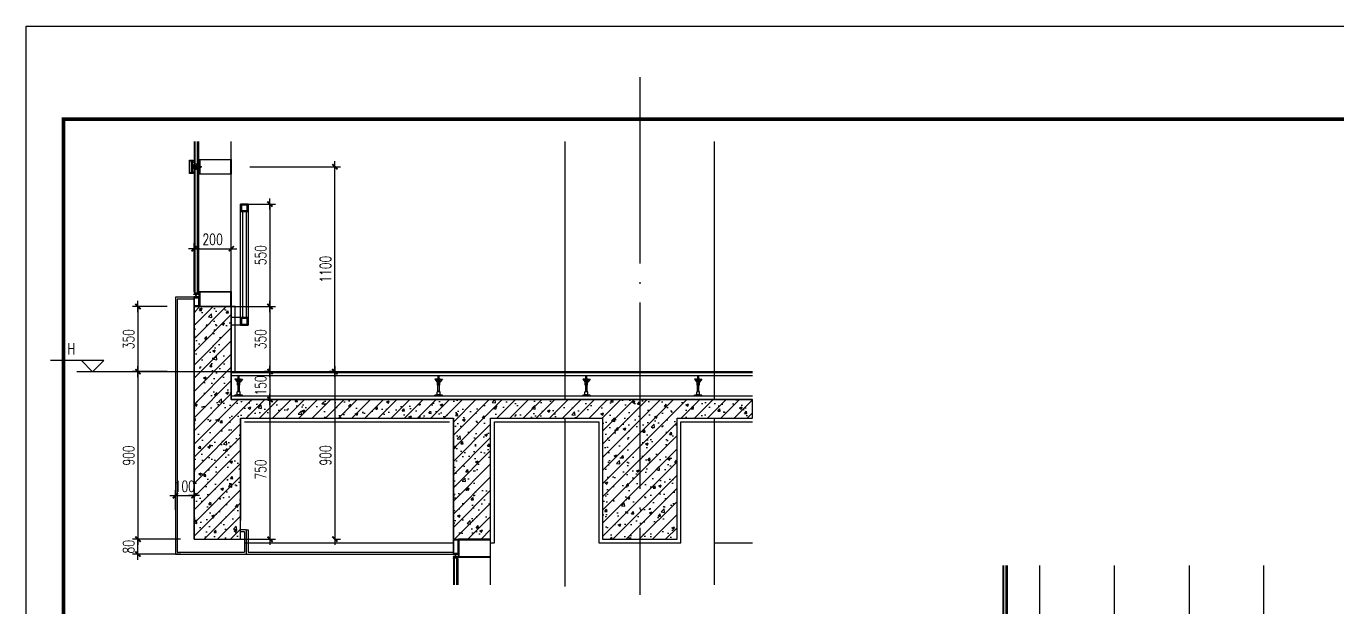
# Model space of a CAD drawing. Extents: x 1980812 to 2578970, y -669191 to 284498.
# Drawn here: x 2387331 to 2394361, y -394620 to -391502 of the extents above; entities that cross this region are included whole.
import ezdxf
from ezdxf.enums import TextEntityAlignment as Align

# ---------------------------------------------------------------- set-up
doc = ezdxf.new("R2010")
doc.units = 0
doc.header["$LTSCALE"] = 1000
doc.header["$MEASUREMENT"] = 0
for name, pattern in [('CENTER', [2, 1.25, -0.25, 0.25, -0.25]), ('DOTE', [2.42, 2, -0.2, 0.02, -0.2]), ('HIDDEN', [0.375, 0.25, -0.125]), ('HIDDEN2', [0.1875, 0.125, -0.0625])]:
    doc.linetypes.add(name, pattern=pattern)
for name, color, linetype in [('A-SECT-MBND-FINE', 252, 'Continuous'), ('A-SECT-MCUT', 1, 'Continuous'), ('A-SECT-MCUT-FINE', 137, 'Continuous'), ('DIM_ELEV', 3, 'Continuous'), ('dote', 1, 'DOTE'), ('SF', 1, 'Continuous'), ('TEXT', 7, 'Continuous'), ('TK', 1, 'Continuous'), ('WALL', 4, 'Continuous'), ('WINDOW', 2, 'Continuous'), ('可见看线', 63, 'Continuous'), ('建筑辅助线', 231, 'Continuous'), ('柱墙填充', 181, 'Continuous'), ('栏杆', 143, 'Continuous'), ('详细标注', 231, 'Continuous'), ('铝板', 31, 'Continuous'), ('面层', 31, 'Continuous')]:
    doc.layers.add(name, color=color, linetype=linetype)
doc.styles.add('DIM_FONT', font='SIMPLEX', dxfattribs={"width": 0.7, "bigfont": 'GBCBIG'})
doc.styles.add('FSJ-SHX', font='txtw.shx', dxfattribs={"width": 0.75, "bigfont": 'hztxtw.shx'})
doc.styles.add('ROMANS', font='simplex_.ttf', dxfattribs={"width": 0.8, "height": 500})
doc.dimstyles.new('DIMN20', dxfattribs={"dimscale": 0.2, "dimtxt": 300, "dimasz": 1, "dimexe": 150, "dimexo": 0, "dimgap": 100, "dimtad": 1, "dimdec": 0, "dimzin": 0, "dimdsep": 46, "dimtxsty": 'DIM_FONT', "dimblk1": '_DIMX', "dimblk2": '_DIMX', "dimsah": 1, "dimcen": 0.09, "dimclrd": 256, "dimclre": 256, "dimclrt": 7, "dimadec": 0, "dimazin": 0, "dimtfac": 1, "dimtdec": 0, "dimtix": 1, "dimtmove": 2, "dimatfit": 3, "dimldrblk": '_DIMX', "dimfxl": 150, "dimtolj": 1, "dimtzin": 0, "dimarcsym": 0})

# ---------------------------------------------------------------- blocks, each defined once
blk = doc.blocks.new('M5x45_Pan')
at = {"color": 8, "linetype": 'HIDDEN'}
for p, q in [((0, 1.9), (45, 1.9)), ((44.4, -2.5), (44.4, 2.5)), ((0, -1.9), (45, -1.9))]:
    blk.add_line(p, q, dxfattribs=at)
at = {"color": 0, "linetype": 'ByBlock'}
blk.add_lwpolyline([(-1.4, -4.8), (0, -4.8), (0, 4.7), (-1.4, 4.7, 0.228537), (-2.2, 4.4, 0.349288), (-2.2, -4.4, 0.228537)], format="xyb", close=True, dxfattribs=at)
at = {"color": 8, "linetype": 'HIDDEN2'}
blk.add_lwpolyline([(-3.7, 0.7), (-1.8, 0.7), (-1.8, -0.8), (-3.7, -0.8)], dxfattribs=at)
at = {"color": 8, "linetype": 'ByBlock'}
blk.add_lwpolyline([(0, 2.5), (44.4, 2.5), (45, 1.9), (45, -1.9), (44.4, -2.5), (0, -2.5)], dxfattribs=at)
at = {"layer": 'TEXT', "color": 8, "linetype": 'CENTER'}
blk.add_line((48, 0), (-6.7, 0), dxfattribs=at)
at = {"layer": 'Defpoints', "color": 8, "style": 'ROMANS', "width": 0.8}
blk.add_text('M5x45', height=1, rotation=90, dxfattribs=at).set_placement((-1, 0), align=Align.MIDDLE)
blk = doc.blocks.new('_DIMX')
blk.add_line((-150, 0), (150, 0))
at = {"const_width": 50}
blk.add_lwpolyline([(-70, -70), (70, 70)], dxfattribs=at)
blk = doc.blocks.new('*D2296')
at = {"layer": 'Defpoints', "color": 0, "transparency": 16777216}
for p in [(2388430.9, -393507.4), (2388315.9, -394257.4, 0), (2388638.5, -394257.4)]:
    blk.add_point(p, dxfattribs=at)
at = {"layer": '详细标注', "lineweight": -2, "transparency": 16777216}
for p, q in [((2388430.9, -393507.4), (2388668.5, -393507.4)), ((2388638.5, -393507.6), (2388638.5, -394257.2)), ((2388315.9, -394257.4), (2388668.5, -394257.4))]:
    blk.add_line(p, q, dxfattribs=at)
at = {"layer": '详细标注', "lineweight": -2, "transparency": 16777216, "xscale": 0.2, "yscale": 0.2, "zscale": 0.2}
for p, rotation in [((2388638.5, -393507.4), 90), ((2388638.5, -394257.4), 270)]:
    blk.add_blockref('_DIMX', p, dxfattribs=dict(at, rotation=rotation))
at = {"layer": '详细标注', "color": 7, "transparency": 16777216, "insert": (2388588.5, -393882.4), "char_height": 60, "attachment_point": 5, "rotation": 90, "style": 'DIM_FONT'}
blk.add_mtext('\\A1;750', dxfattribs=at)
blk = doc.blocks.new('A$C573D0ACE')
at = {"layer": '建筑辅助线'}
for p, q in [((-40, 89), (-40, 90)), ((-29, 89), (-40, 89)), ((-40, 89), (-29, 75.7)), ((-11, 89), (-29, 89)), ((-29, 88), (-29, 89)), ((-11, 88), (-29, 88)), ((-29, 75.7), (-26.4, 72.5)), ((-25.8, 65), (-27.8, 88)), ((-22.5, 90), (-22.5, 105)), ((-17.5, 105), (-22.5, 105)), ((-20.5, 72.5), (-20.5, 88)), ((-19.5, 72.5), (-20.5, 72.5)), ((-20, 105), (-20, 110)), ((-19.5, 72.5), (-19.5, 88)), ((-17.5, 90), (-17.5, 105)), ((-14.2, 65), (-12.2, 88)), ((-11, 75.7), (-13.6, 72.5)), ((-11, 88), (-11, 89)), ((-11, 89), (0, 89)), ((0, 89), (-11, 75.7)), ((0, 89), (0, 90)), ((-27.5, 6), (-40, 3)), ((-40, 0), (-40, 3)), ((0, 3), (-40, 3)), ((-27.5, 6), (-27.5, 21)), ((-12.5, 21), (-27.5, 21)), ((-12.5, 6), (-27.5, 6)), ((-14.2, 65), (-25.8, 65)), ((-25.8, 57.5), (-25.8, 65)), ((-14.2, 57.5), (-25.8, 57.5)), ((-23.8, 21), (-23.8, 57.5)), ((-16.2, 25), (-23.8, 26)), ((-16.2, 24), (-23.8, 25)), ((-16.2, 23), (-23.8, 24)), ((-16.2, 22), (-23.8, 23)), ((-16.2, 21), (-23.8, 22)), ((-22.4, 57.5), (-22.4, 65)), ((-17.6, 57.5), (-17.6, 65)), ((-16.2, 21), (-16.2, 57.5)), ((-14.2, 57.5), (-14.2, 65)), ((-12.5, 6), (-12.5, 21)), ((0, 3), (-12.5, 6)), ((0, 0), (0, 3))]:
    blk.add_line(p, q, dxfattribs=at)
blk = doc.blocks.new('*D2297')
at = {"layer": 'Defpoints', "color": 0, "transparency": 16777216}
for p in [(2388530.8, -392257.4), (2388986.7, -392257.4), (2388530.8, -393357.4)]:
    blk.add_point(p, dxfattribs=at)
at = {"layer": '详细标注', "lineweight": -2, "transparency": 16777216}
for p, q in [((2388530.8, -392257.4), (2389016.7, -392257.4)), ((2388986.7, -393357.2), (2388986.7, -392257.6)), ((2388530.8, -393357.4), (2389016.7, -393357.4))]:
    blk.add_line(p, q, dxfattribs=at)
at = {"layer": '详细标注', "lineweight": -2, "transparency": 16777216, "xscale": 0.2, "yscale": 0.2, "zscale": 0.2}
for p, rotation in [((2388986.7, -392257.4), 90), ((2388986.7, -393357.4), 270)]:
    blk.add_blockref('_DIMX', p, dxfattribs=dict(at, rotation=rotation))
at = {"layer": '详细标注', "color": 7, "transparency": 16777216, "insert": (2388936.7, -392807.4), "char_height": 60, "attachment_point": 5, "rotation": 90, "style": 'DIM_FONT'}
blk.add_mtext('\\A1;1100', dxfattribs=at)
blk = doc.blocks.new('*D2298')
at = {"layer": 'Defpoints', "color": 0, "transparency": 16777216}
for p in [(2388430.9, -392697.1), (2388230.9, -392927.4), (2388430.9, -392927.4, 0)]:
    blk.add_point(p, dxfattribs=at)
at = {"layer": '详细标注', "lineweight": -2, "transparency": 16777216}
for p, q in [((2388230.9, -392927.4), (2388230.9, -392667.1)), ((2388430.9, -392927.4), (2388430.9, -392667.1)), ((2388231.1, -392697.1), (2388430.7, -392697.1))]:
    blk.add_line(p, q, dxfattribs=at)
at = {"layer": '详细标注', "lineweight": -2, "transparency": 16777216, "xscale": 0.2, "yscale": 0.2, "zscale": 0.2, "rotation": 180}
blk.add_blockref('_DIMX', (2388230.9, -392697.1), dxfattribs=at)
at = {"layer": '详细标注', "lineweight": -2, "transparency": 16777216, "xscale": 0.2, "yscale": 0.2, "zscale": 0.2}
blk.add_blockref('_DIMX', (2388430.9, -392697.1), dxfattribs=at)
at = {"layer": '详细标注', "color": 7, "transparency": 16777216, "insert": (2388330.9, -392647.1), "char_height": 60, "attachment_point": 5, "style": 'DIM_FONT'}
blk.add_mtext('\\A1;200', dxfattribs=at)
blk = doc.blocks.new('*D2660')
at = {"layer": 'Defpoints', "color": 0, "transparency": 16777216}
for p in [(2388430.9, -393007.4, 0), (2388430.9, -393357.4, 0), (2388638.5, -393357.4)]:
    blk.add_point(p, dxfattribs=at)
at = {"layer": '详细标注', "lineweight": -2, "transparency": 16777216}
for p, q in [((2388430.9, -393007.4), (2388668.5, -393007.4)), ((2388638.5, -393007.6), (2388638.5, -393357.2)), ((2388430.9, -393357.4), (2388668.5, -393357.4))]:
    blk.add_line(p, q, dxfattribs=at)
at = {"layer": '详细标注', "lineweight": -2, "transparency": 16777216, "xscale": 0.2, "yscale": 0.2, "zscale": 0.2}
for p, rotation in [((2388638.5, -393007.4), 90), ((2388638.5, -393357.4), 270)]:
    blk.add_blockref('_DIMX', p, dxfattribs=dict(at, rotation=rotation))
at = {"layer": '详细标注', "color": 7, "transparency": 16777216, "insert": (2388588.5, -393182.4), "char_height": 60, "attachment_point": 5, "rotation": 90, "style": 'DIM_FONT'}
blk.add_mtext('\\A1;350', dxfattribs=at)
blk = doc.blocks.new('*D2299')
at = {"layer": 'Defpoints', "color": 0, "transparency": 16777216}
for p in [(2388638.5, -393357), (2388638.5, -393507.4), (2388638.5, -393507.4)]:
    blk.add_point(p, dxfattribs=at)
at = {"layer": '详细标注', "lineweight": -2, "transparency": 16777216}
for p, q in [((2388638.5, -393357), (2388608.5, -393357)), ((2388638.5, -393357.2), (2388638.5, -393507.2)), ((2388638.5, -393507.4), (2388608.5, -393507.4))]:
    blk.add_line(p, q, dxfattribs=at)
at = {"layer": '详细标注', "lineweight": -2, "transparency": 16777216, "xscale": 0.2, "yscale": 0.2, "zscale": 0.2}
for p, rotation in [((2388638.5, -393357), 90), ((2388638.5, -393507.4), 270)]:
    blk.add_blockref('_DIMX', p, dxfattribs=dict(at, rotation=rotation))
at = {"layer": '详细标注', "color": 7, "transparency": 16777216, "insert": (2388588.5, -393432.2), "char_height": 60, "attachment_point": 5, "rotation": 90, "style": 'DIM_FONT'}
blk.add_mtext('\\A1;150', dxfattribs=at)
blk = doc.blocks.new('*D2300')
at = {"layer": 'Defpoints', "color": 0, "transparency": 16777216}
for p in [(2388087.6, -393007.4), (2387930.4, -393357.4), (2388087.6, -393357.4)]:
    blk.add_point(p, dxfattribs=at)
at = {"layer": '详细标注', "lineweight": -2, "transparency": 16777216}
for p, q in [((2388087.6, -393007.4), (2387900.4, -393007.4)), ((2387930.4, -393007.6), (2387930.4, -393357.2)), ((2388087.6, -393357.4), (2387900.4, -393357.4))]:
    blk.add_line(p, q, dxfattribs=at)
at = {"layer": '详细标注', "lineweight": -2, "transparency": 16777216, "xscale": 0.2, "yscale": 0.2, "zscale": 0.2}
for p, rotation in [((2387930.4, -393007.4), 90), ((2387930.4, -393357.4), 270)]:
    blk.add_blockref('_DIMX', p, dxfattribs=dict(at, rotation=rotation))
at = {"layer": '详细标注', "color": 7, "transparency": 16777216, "insert": (2387880.4, -393182.4), "char_height": 60, "attachment_point": 5, "rotation": 90, "style": 'DIM_FONT'}
blk.add_mtext('\\A1;350', dxfattribs=at)
blk = doc.blocks.new('*D2301')
at = {"layer": 'Defpoints', "color": 0, "transparency": 16777216}
for p in [(2388087.6, -393357.4), (2387930.4, -394257.4), (2388087.6, -394257.4)]:
    blk.add_point(p, dxfattribs=at)
at = {"layer": '详细标注', "lineweight": -2, "transparency": 16777216}
for p, q in [((2388087.6, -393357.4), (2387900.4, -393357.4)), ((2387930.4, -393357.6), (2387930.4, -394257.2)), ((2388087.6, -394257.4), (2387900.4, -394257.4))]:
    blk.add_line(p, q, dxfattribs=at)
at = {"layer": '详细标注', "lineweight": -2, "transparency": 16777216, "xscale": 0.2, "yscale": 0.2, "zscale": 0.2}
for p, rotation in [((2387930.4, -393357.4), 90), ((2387930.4, -394257.4), 270)]:
    blk.add_blockref('_DIMX', p, dxfattribs=dict(at, rotation=rotation))
at = {"layer": '详细标注', "color": 7, "transparency": 16777216, "insert": (2387880.4, -393807.4), "char_height": 60, "attachment_point": 5, "rotation": 90, "style": 'DIM_FONT'}
blk.add_mtext('\\A1;900', dxfattribs=at)
blk = doc.blocks.new('A$C32E42E09')
at = {"layer": '栏杆', "color": 2}
for p, q in [((60, 763.5), (60, 193.5)), ((80, 763.5), (80, 193.5))]:
    blk.add_line(p, q, dxfattribs=at)
at = {"layer": '栏杆'}
for p, q in [((50, 193.5), (0, 193.5)), ((50, 153.5), (0, 153.5))]:
    blk.add_line(p, q, dxfattribs=at)
blk.add_lwpolyline([(50, 153.5), (50, 803.5), (90, 803.5), (90, 153.5)], dxfattribs=at)
at = {"layer": '栏杆', "color": 2}
for points in [[(50, 763.5), (90, 763.5), (90, 803.5), (50, 803.5)], [(55, 768.5), (85, 768.5), (85, 798.5), (55, 798.5)], [(50, 153.5), (90, 153.5), (90, 193.5), (50, 193.5)], [(55, 158.5), (85, 158.5), (85, 188.5), (55, 188.5)]]:
    blk.add_lwpolyline(points, close=True, dxfattribs=at)
blk = doc.blocks.new('*D2661')
at = {"layer": 'Defpoints', "color": 0, "transparency": 16777216}
for p in [(2388520.9, -392457.4, 0), (2388430.9, -393007.4, 0), (2388638.5, -393007.4)]:
    blk.add_point(p, dxfattribs=at)
at = {"layer": '详细标注', "linetype": 'ByBlock', "lineweight": -2, "transparency": 16777216}
for p, q in [((2388520.9, -392457.4), (2388668.5, -392457.4)), ((2388430.9, -393007.4), (2388668.5, -393007.4))]:
    blk.add_line(p, q, dxfattribs=at)
at = {"layer": '详细标注', "lineweight": -2, "transparency": 16777216}
blk.add_line((2388638.5, -392457.6), (2388638.5, -393007.2), dxfattribs=at)
at = {"layer": '详细标注', "lineweight": -2, "transparency": 16777216, "xscale": 0.2, "yscale": 0.2, "zscale": 0.2}
for p, rotation in [((2388638.5, -392457.4), 90), ((2388638.5, -393007.4), 270)]:
    blk.add_blockref('_DIMX', p, dxfattribs=dict(at, rotation=rotation))
at = {"layer": '详细标注', "color": 7, "transparency": 16777216, "insert": (2388588.5, -392732.4), "char_height": 60, "attachment_point": 5, "rotation": 90, "style": 'DIM_FONT'}
blk.add_mtext('\\A1;550', dxfattribs=at)
blk = doc.blocks.new('*D2302')
at = {"layer": 'Defpoints', "color": 0, "transparency": 16777216}
for p in [(2388986.7, -393357.2, 0), (2388986.7, -394256.9, 0), (2388986.7, -394256.9)]:
    blk.add_point(p, dxfattribs=at)
at = {"layer": '详细标注', "linetype": 'ByBlock', "lineweight": -2, "transparency": 16777216}
for p, q in [((2388986.7, -393357.2), (2388956.7, -393357.2)), ((2388986.7, -394256.9), (2389016.7, -394256.9))]:
    blk.add_line(p, q, dxfattribs=at)
at = {"layer": '详细标注', "lineweight": -2, "transparency": 16777216}
blk.add_line((2388986.7, -393357.4), (2388986.7, -394256.7), dxfattribs=at)
at = {"layer": '详细标注', "lineweight": -2, "transparency": 16777216, "xscale": 0.2, "yscale": 0.2, "zscale": 0.2}
for p, rotation in [((2388986.7, -393357.2), 90), ((2388986.7, -394256.9), 270)]:
    blk.add_blockref('_DIMX', p, dxfattribs=dict(at, rotation=rotation))
at = {"layer": '详细标注', "color": 7, "transparency": 16777216, "insert": (2388936.7, -393807), "char_height": 60, "attachment_point": 5, "rotation": 90, "style": 'DIM_FONT'}
blk.add_mtext('\\A1;900', dxfattribs=at)
blk = doc.blocks.new('*D1485')
at = {"layer": 'Defpoints', "color": 0, "transparency": 16777216}
for p in [(0, -1016), (-100, -1091.6, 0), (0, -1091.6, 0)]:
    blk.add_point(p, dxfattribs=at)
at = {"layer": '详细标注', "lineweight": -2, "transparency": 16777216}
for p, q in [((-100.2, -1016), (-100.4, -1016)), ((-100, -1091.6), (-100, -986)), ((-100, -1016), (0, -1016)), ((0, -1091.6), (0, -986)), ((0.2, -1016), (0.4, -1016))]:
    blk.add_line(p, q, dxfattribs=at)
at = {"layer": '详细标注', "lineweight": -2, "transparency": 16777216, "xscale": 0.2, "yscale": 0.2, "zscale": 0.2}
blk.add_blockref('_DIMX', (-100, -1016), dxfattribs=at)
at = {"layer": '详细标注', "lineweight": -2, "transparency": 16777216, "xscale": 0.2, "yscale": 0.2, "zscale": 0.2, "rotation": 180}
blk.add_blockref('_DIMX', (0, -1016), dxfattribs=at)
at = {"layer": '详细标注', "color": 7, "transparency": 16777216, "insert": (-50, -966), "char_height": 60, "attachment_point": 5, "style": 'DIM_FONT'}
blk.add_mtext('\\A1;100', dxfattribs=at)
blk = doc.blocks.new('*D2146')
at = {"layer": 'Defpoints', "color": 0, "transparency": 16777216}
for p in [(2387930.4, -394257.4), (2388158.4, -394257.4), (2388158.4, -394337.4)]:
    blk.add_point(p, dxfattribs=at)
at = {"layer": '详细标注', "lineweight": -2, "transparency": 16777216}
for p, q in [((2388158.4, -394257.4), (2387900.4, -394257.4)), ((2387930.4, -394257.2), (2387930.4, -394257)), ((2387930.4, -394337.4), (2387930.4, -394257.4)), ((2388158.4, -394337.4), (2387900.4, -394337.4)), ((2387930.4, -394337.6), (2387930.4, -394337.8))]:
    blk.add_line(p, q, dxfattribs=at)
at = {"layer": '详细标注', "lineweight": -2, "transparency": 16777216, "xscale": 0.2, "yscale": 0.2, "zscale": 0.2}
for p, rotation in [((2387930.4, -394257.4), 270), ((2387930.4, -394337.4), 90)]:
    blk.add_blockref('_DIMX', p, dxfattribs=dict(at, rotation=rotation))
at = {"layer": '详细标注', "color": 7, "transparency": 16777216, "insert": (2387880.4, -394297.4), "char_height": 60, "attachment_point": 5, "rotation": 90, "style": 'DIM_FONT'}
blk.add_mtext('\\A1;80', dxfattribs=at)
blk = doc.blocks.new('A$C57A61443')
at = {"layer": '铝板'}
for p, q in [((280, -1200, 0), (250, -1200, 0)), ((270, -1210, 0), (250, -1210, 0)), ((270, -1210, 0), (270, -1320)), ((280, -1200, 0), (280, -1330, 0))]:
    blk.add_line(p, q, dxfattribs=at)
for points in [[(0, 50), (-100, 50), (-100, -150), (-100, -150), (-100, -1330), (280, -1330)], [(0, 40), (-90, 40), (-90, -140), (-90, -140), (-90, -1320), (270, -1320)]]:
    blk.add_lwpolyline(points, dxfattribs=at)
at = {"layer": '详细标注'}
dim = blk.add_aligned_dim(p1=(-100, -1091.6, 0), p2=(0, -1091.6, 0), distance=75.7, dimstyle='DIMN20', dxfattribs=at)
dim.commit()
dim.dimension.update_dxf_attribs({"geometry": '*D1485', "text_midpoint": (-50, -966, 0)})

msp = doc.modelspace()

# ---------------------------------------------------------------- hatches: boundary and pattern name
at = {"layer": '柱墙填充'}
h = msp.add_hatch(dxfattribs=at)
h.set_pattern_fill('钢筋混凝土', color=256, scale=20)
h.set_pattern_definition([(45, (2379005.437, -525725.494), (-35.355339, 35.355339), []), (50, (2379005.44, -525725.49), (143.45204, -12.55043), [15, -165]), (355, (2379005.44, -525725.5), (-27.75027, 150.43843), [12, -132]), (100.4514, (2379017.39, -525726.54), (115.70188, 137.88791), [12.74804, -140.22842]), (46.1842, (2379005.44, -525685.5), (213.4482, -33.1038), [22.5, -247.5]), (96.6356, (2379023.22, -525688.25), (186.93254, 194.82357), [19.12206, -210.3426]), (351.1842, (2379005.44, -525685.5), (186.9324, 194.82372), [18, -198]), (21, (2379025.44, -525695.49), (119.38141, -80.52378), [15, -165]), (326, (2379025.44, -525695.5), (48.66307, 145.03001), [12, -132]), (71.4514, (2379035.39, -525702.2), (168.04453, 64.5061), [12.74804, -140.22842]), (37.5, (2379005.437, -525725.494), (2.431971, 66.57877), [0, -130.4, 0, -134, 0, -132.5]), (7.5, (2379005.44, -525725.494), (52.613907, 78.882342), [0, -76.4, 0, -127.4, 0, -50.5]), (327.5, (2378960.837, -525725.494), (106.764487, -4.510974), [0, -50, 0, -156, 0, -207]), (317.5, (2378940.84, -525725.49), (116.637234, 20.020996), [0, -65, 0, -103.6, 0, -147])])
h.paths.add_polyline_path([(2388430.9, -393007.4), (2388230.9, -393007.4), (2388230.9, -393207.4), (2388230.9, -393207.4), (2388230.9, -394157.4), (2388230.9, -394157.4), (2388230.9, -394257.4), (2388480.9, -394257.4), (2388480.9, -393607.4), (2389622, -393607.4), (2389622, -394257.4), (2389822, -394257.4), (2389822, -393607.4), (2390422, -393607.4), (2390422, -394257.4), (2390822, -394257.4), (2390822, -393627.4), (2390822, -393607.4), (2391226.8, -393607.4), (2391226.8, -393507.4), (2388430.9, -393507.4), (2388430.9, -393007.4)])

# ---------------------------------------------------------------- linework, layer by layer
at = {"layer": 'A-SECT-MBND-FINE'}
msp.add_line((2390422, -394257.4, 0), (2390822, -394257.4, 0), dxfattribs=at)
at = {"layer": 'A-SECT-MCUT', "elevation": 0}
for points in [[(2388225.4, -392292.4), (2388205.9, -392292.4), (2388205.9, -392222.4), (2388225.4, -392222.4, -0.414214), (2388225.9, -392222.9), (2388225.9, -392223.2, -0.351524), (2388225.5, -392223.7), (2388221.7, -392224.5, -0.256425), (2388221.2, -392224.4), (2388220.6, -392223.8, 0.198912), (2388220.2, -392223.6), (2388214.4, -392223.6, 0.414214), (2388213.9, -392224.1), (2388213.9, -392227.1, -0.414214), (2388213.4, -392227.6), (2388212.9, -392227.6, -0.414214), (2388212.4, -392227.1), (2388212.4, -392224.1, 0.414214), (2388211.9, -392223.6), (2388207.9, -392223.6, 0.414214), (2388207.4, -392224.1), (2388207.4, -392290.7, 0.414214), (2388207.9, -392291.2), (2388211.9, -392291.2, 0.414214), (2388212.4, -392290.7), (2388212.4, -392287.7, -0.414214), (2388212.9, -392287.2), (2388213.4, -392287.2, -0.414214), (2388213.9, -392287.7), (2388213.9, -392290.7, 0.414214), (2388214.4, -392291.2), (2388220.2, -392291.2, 0.198912), (2388220.6, -392291.1), (2388221.2, -392290.4, -0.256425), (2388221.7, -392290.3), (2388225.5, -392291.1, -0.351524), (2388225.9, -392291.6), (2388225.9, -392291.9, -0.414214)], [(2388225.9, -392246.4, -0.414214), (2388225.4, -392246.9), (2388224.4, -392246.9, 0.414214), (2388223.9, -392247.4), (2388223.9, -392267.4, 0.414214), (2388224.4, -392267.9), (2388225.4, -392267.9, -0.414214), (2388225.9, -392268.4), (2388225.9, -392269.4, -0.414214), (2388225.4, -392269.9), (2388221.4, -392269.9), (2388221.4, -392277.7, 0.414214), (2388221.9, -392278.2), (2388225.4, -392278.2, -0.414214), (2388225.9, -392278.7), (2388225.9, -392281.2, -0.414214), (2388225.4, -392281.7), (2388224.9, -392281.7, -0.414214), (2388224.4, -392281.2), (2388224.4, -392280.7, 0.414214), (2388223.9, -392280.2), (2388221.9, -392280.2, 0.414214), (2388221.4, -392280.7), (2388221.4, -392287.7, 0.414214), (2388221.9, -392288.2), (2388223.9, -392288.2, 0.414214), (2388224.4, -392287.7), (2388224.4, -392287.2, -0.414214), (2388224.9, -392286.7), (2388225.4, -392286.7, -0.414214), (2388225.9, -392287.2), (2388225.9, -392290.4, -0.479811), (2388225.3, -392290.9), (2388221.6, -392290, 0.256425), (2388221.2, -392290.2), (2388220.5, -392290.9, -0.198912), (2388220.2, -392291), (2388217.2, -392291, -0.10157), (2388217, -392291), (2388214.5, -392289.9, -0.300021), (2388214.2, -392289.5), (2388214.2, -392288.7, -0.414214), (2388214.7, -392288.2), (2388218.4, -392288.2, 0.414214), (2388218.9, -392287.7), (2388218.9, -392280.9), (2388218.9, -392233.9), (2388218.9, -392227.2, 0.414214), (2388218.4, -392226.7), (2388214.7, -392226.7, -0.414214), (2388214.2, -392226.2), (2388214.2, -392225.4, -0.300021), (2388214.5, -392224.9), (2388217, -392223.8, -0.10157), (2388217.2, -392223.8), (2388220.2, -392223.8, -0.198912), (2388220.5, -392224), (2388221.2, -392224.6, 0.256425), (2388221.6, -392224.8), (2388225.3, -392223.9, -0.479811), (2388225.9, -392224.4), (2388225.9, -392227.7, -0.414214), (2388225.4, -392228.2), (2388224.9, -392228.2, -0.414214), (2388224.4, -392227.7), (2388224.4, -392227.2, 0.414214), (2388223.9, -392226.7), (2388221.9, -392226.7, 0.414214), (2388221.4, -392227.2), (2388221.4, -392234.2, 0.414214), (2388221.9, -392234.7), (2388223.9, -392234.7, 0.414214), (2388224.4, -392234.2), (2388224.4, -392233.7, -0.414214), (2388224.9, -392233.2), (2388225.4, -392233.2, -0.414214), (2388225.9, -392233.7), (2388225.9, -392236.2, -0.414214), (2388225.4, -392236.7), (2388221.9, -392236.7, 0.414214), (2388221.4, -392237.2), (2388221.4, -392244.9), (2388225.4, -392244.9, -0.414214), (2388225.9, -392245.4)]]:
    msp.add_lwpolyline(points, format="xyb", close=True, dxfattribs=at)
for points in [[(2388241.6, -392262.7), (2388245.5, -392262.4), (2388246.3, -392263.5), (2388245.8, -392264), (2388245.2, -392263.4), (2388241.6, -392264.3), (2388241.6, -392265.2), (2388230.4, -392265.2), (2388230.4, -392263.7), (2388240.4, -392263.7), (2388240.4, -392251.2), (2388230.4, -392251.2), (2388230.4, -392249.7), (2388241.6, -392249.7), (2388241.6, -392250.5), (2388245.2, -392251.4), (2388245.8, -392250.9), (2388246.3, -392251.3), (2388245.5, -392252.4), (2388241.6, -392252.1)], [(2388430.9, -392257.4), (2388430.9, -392297.4), (2388295.3, -392297.4), (2388258.9, -392297.4), (2388258.9, -392265.2), (2388242.2, -392265.2), (2388242.2, -392264.3), (2388245.7, -392263.4), (2388246.3, -392264), (2388258.9, -392264), (2388258.9, -392257.4), (2388258.9, -392250.9), (2388246.3, -392250.9), (2388245.7, -392251.4), (2388242.2, -392250.5), (2388242.2, -392249.7), (2388258.9, -392249.7), (2388258.9, -392217.4), (2388295.3, -392217.4), (2388430.9, -392217.4)], [(2388261.9, -392294.9), (2388427.9, -392294.9), (2388427.9, -392257.4), (2388427.9, -392219.9), (2388261.9, -392219.9)], [(2388241.6, -392954), (2388245.5, -392953.7), (2388246.3, -392954.8), (2388245.8, -392955.2), (2388245.2, -392954.7), (2388241.6, -392955.5), (2388241.6, -392956.4), (2388230.4, -392956.4), (2388230.4, -392954.9), (2388240.4, -392954.9), (2388240.4, -392942.4), (2388230.4, -392942.4), (2388230.4, -392940.9), (2388241.6, -392940.9), (2388241.6, -392941.8), (2388245.2, -392942.6), (2388245.8, -392942.1), (2388246.3, -392942.5), (2388245.5, -392943.7), (2388241.6, -392943.3)], [(2388230.9, -392957.4), (2388257.9, -392957.4), (2388257.9, -393007.4), (2388230.9, -393007.4)], [(2388233.9, -392960.4), (2388254.9, -392960.4), (2388254.9, -393004.4), (2388233.9, -393004.4)], [(2388430.9, -392967.4), (2388430.9, -393007.4), (2388295.3, -393007.4), (2388258.9, -393007.4), (2388258.9, -392956.4), (2388242.2, -392956.4), (2388242.2, -392955.5), (2388245.7, -392954.7), (2388246.3, -392955.2), (2388258.9, -392955.2), (2388258.9, -392948.7), (2388258.9, -392942.1), (2388246.3, -392942.1), (2388245.7, -392942.6), (2388242.2, -392941.8), (2388242.2, -392940.9), (2388258.9, -392940.9), (2388258.9, -392927.4), (2388295.3, -392927.4), (2388430.9, -392927.4)], [(2388261.9, -393004.9), (2388427.9, -393004.9), (2388427.9, -392967.4), (2388427.9, -392929.9), (2388261.9, -392929.9)], [(2389622, -394257.4), (2389649, -394257.4), (2389649, -394337.4), (2389622, -394337.4)], [(2389625, -394260.4), (2389646, -394260.4), (2389646, -394334.4), (2389625, -394334.4)], [(2389822, -394346.2), (2389822, -394257.4), (2389686.4, -394257.4), (2389650, -394257.4), (2389650, -394338.4), (2389633.3, -394338.4), (2389633.3, -394339.3), (2389636.7, -394340.1), (2389637.3, -394339.6), (2389650, -394339.6), (2389650, -394346.2), (2389650, -394352.7), (2389637.3, -394352.7), (2389636.7, -394352.2), (2389633.3, -394353), (2389633.3, -394353.9), (2389650, -394353.9), (2389650, -394353.9), (2389686.4, -394353.9), (2389822, -394353.9)], [(2389653, -394259.9), (2389819, -394259.9), (2389819, -394346.2), (2389819, -394351.4), (2389653, -394351.4)], [(2389632.7, -394340.8), (2389636.5, -394341.2), (2389637.4, -394340), (2389636.8, -394339.6), (2389636.2, -394340.1), (2389632.7, -394339.3), (2389632.7, -394338.4), (2389621.5, -394338.4), (2389621.5, -394339.9), (2389631.5, -394339.9), (2389631.5, -394352.4), (2389621.5, -394352.4), (2389621.5, -394353.9), (2389632.7, -394353.9), (2389632.7, -394353), (2389636.2, -394352.2), (2389636.8, -394352.7), (2389637.4, -394352.3), (2389636.5, -394351.2), (2389632.7, -394351.5)], [(2389632.7, -394340.8), (2389636.5, -394341.2), (2389637.4, -394340), (2389636.8, -394339.6), (2389636.2, -394340.1), (2389632.7, -394339.3), (2389632.7, -394338.4), (2389621.5, -394338.4), (2389621.5, -394339.9), (2389631.5, -394339.9), (2389631.5, -394352.4), (2389621.5, -394352.4), (2389621.5, -394353.9), (2389632.7, -394353.9), (2389632.7, -394353), (2389636.2, -394352.2), (2389636.8, -394352.7), (2389637.4, -394352.3), (2389636.5, -394351.2), (2389632.7, -394351.5)], [(2389632.7, -394340.8), (2389636.5, -394341.2), (2389637.4, -394340), (2389636.8, -394339.6), (2389636.2, -394340.1), (2389632.7, -394339.3), (2389632.7, -394338.4), (2389621.5, -394338.4), (2389621.5, -394339.9), (2389631.5, -394339.9), (2389631.5, -394352.4), (2389621.5, -394352.4), (2389621.5, -394353.9), (2389632.7, -394353.9), (2389632.7, -394353), (2389636.2, -394352.2), (2389636.8, -394352.7), (2389637.4, -394352.3), (2389636.5, -394351.2), (2389632.7, -394351.5)]]:
    msp.add_lwpolyline(points, close=True, dxfattribs=at)
at = {"layer": 'A-SECT-MCUT-FINE'}
for p, q in [((2388430.9, -393007.4, 0), (2388430.9, -392120.5, 0)), ((2388249.9, -392243.7, 0), (2388235.9, -392243.7, 0)), ((2388249.9, -392271.1, 0), (2388235.9, -392271.1, 0)), ((2388249.9, -392935, 0), (2388235.9, -392935, 0)), ((2389641, -394359.9, 0), (2389627, -394359.9, 0)), ((2389641, -394359.9, 0), (2389627, -394359.9, 0)), ((2389641, -394359.9, 0), (2389627, -394359.9, 0)), ((2389822, -394502, 0), (2389822, -394353.9, 0)), ((2392768.8, -395474.7, 0), (2392768.8, -394399.2, 0))]:
    msp.add_line(p, q, dxfattribs=at)
for centre in [(2388248.8, -392246.7, 0), (2388248.8, -392268.1, 0), (2388248.8, -392937.9, 0), (2389639.8, -394356.9, 0), (2389639.8, -394356.9, 0), (2389639.8, -394356.9, 0)]:
    msp.add_circle(centre, 2.98, dxfattribs=at)
for centre, start, end in [((2388232.2, -392246.2, 0), 320.56823, 27.91829), ((2388232.2, -392268.6, 0), 332.08171, 39.43177), ((2388232.2, -392937.5, 0), 320.56823, 27.91829), ((2389623.2, -394357.3, 0), 332.08171, 39.43177), ((2389623.2, -394357.3, 0), 332.08171, 39.43177), ((2389623.2, -394357.3, 0), 332.08171, 39.43177)]:
    msp.add_arc(centre, 5.39, start, end, dxfattribs=at)
at = {"layer": 'DIM_ELEV'}
for p, q in [((2387747, -393297.6, 0), (2387461.9, -393297.6, 0)), ((2387687, -393357.6, 0), (2387627, -393297.6, 0)), ((2387687, -393357.6, 0), (2387747, -393297.6, 0))]:
    msp.add_line(p, q, dxfattribs=at)
at = {"layer": 'dote', "linetype": 'DOTE', "ltscale": 0.5}
for p, q in [((2390622, -391776.1, 0), (2390622, -394556.1, 0)), ((2387602.4, -393357.4, 0), (2391226.8, -393357.4, 0)), ((2393568.8, -394399.2, 0), (2393568.8, -397018.1, 0))]:
    msp.add_line(p, q, dxfattribs=at)
at = {"layer": 'TK'}
msp.add_lwpolyline([(2399210.9, -391502), (2399210.9, -408322), (2387330.9, -408322), (2387330.9, -391502)], close=True, dxfattribs=at)
at = {"layer": 'TK', "const_width": 20}
msp.add_lwpolyline([(2387530.9, -408122), (2399010.9, -408122), (2399010.9, -392002), (2387530.9, -392002)], close=True, dxfattribs=at)
at = {"layer": 'WALL'}
for p, q in [((2388230.9, -393207.4, 0), (2388230.9, -393007.4, 0)), ((2388230.9, -393007.4, 0), (2388430.9, -393007.4, 0)), ((2388230.9, -393207.4, 0), (2388230.9, -393007.4, 0)), ((2388230.9, -393007.4, 0), (2388230.9, -393207.4, 0)), ((2388430.9, -393007.4, 0), (2388430.9, -393507.4, 0)), ((2388230.9, -394157.4, 0), (2388230.9, -393207.4, 0)), ((2388230.9, -393207.4, 0), (2388230.9, -394157.4, 0)), ((2388430.9, -393507.4, 0), (2391226.8, -393507.4, 0)), ((2391226.8, -393507.4, 0), (2388430.9, -393507.4, 0)), ((2391226.8, -393607.4, 0), (2391226.8, -393507.4, 0)), ((2388480.9, -393607.4, 0), (2388480.9, -394157.4, 0)), ((2388480.9, -393607.4, 0), (2389622, -393607.4, 0)), ((2388480.9, -394257.4, 0), (2388480.9, -393607.4, 0)), ((2389622, -394257.4, 0), (2389622, -393607.4, 0)), ((2389822, -393607.4, 0), (2390422, -393607.4, 0)), ((2390422, -393607.4, 0), (2390422, -394257.4, 0)), ((2390822, -393607.4, 0), (2391226.8, -393607.4, 0)), ((2390822, -394257.4, 0), (2390822, -393607.4, 0)), ((2390822, -393607.4, 0), (2391226.8, -393607.4, 0)), ((2388230.9, -394257.4, 0), (2388230.9, -394157.4, 0)), ((2388230.9, -394157.4, 0), (2388230.9, -394257.4, 0)), ((2388230.9, -394257.4, 0), (2388480.9, -394257.4, 0)), ((2388230.9, -394257.4, 0), (2388480.9, -394257.4, 0)), ((2390422, -394257.4, 0), (2390822, -394257.4, 0))]:
    msp.add_line(p, q, dxfattribs=at)
at = {"layer": 'WALL', "elevation": 0}
msp.add_lwpolyline([(2388430.9, -393007.4), (2388230.9, -393007.4), (2388230.9, -393207.4), (2388230.9, -393207.4), (2388230.9, -394157.4), (2388230.9, -394157.4), (2388230.9, -394257.4), (2388480.9, -394257.4), (2388480.9, -393607.4), (2389622, -393607.4), (2389622, -394257.4), (2389822, -394257.4), (2389822, -393607.4), (2390422, -393607.4), (2390422, -394257.4), (2390822, -394257.4), (2390822, -393627.4), (2390822, -393607.4), (2391226.8, -393607.4), (2391226.8, -393507.4), (2388430.9, -393507.4), (2388430.9, -393007.4)], close=True, dxfattribs=at)
msp.add_lwpolyline([(2390422, -393607.4), (2390422, -394257.4), (2390822, -394257.4), (2390822, -393607.4)], dxfattribs=at)
at = {"layer": 'WINDOW'}
for p, q in [((2388230.9, -392120.5, 0), (2388230.9, -392242.7, 0)), ((2388236.9, -392242.7, 0), (2388236.9, -392120.5, 0)), ((2388248.9, -392242.7, 0), (2388248.9, -392120.5, 0)), ((2388254.9, -392120.5, 0), (2388254.9, -392242.7, 0)), ((2388230.9, -392242.7, 0), (2388231.9, -392243.7, 0)), ((2388231.9, -392243.7, 0), (2388235.9, -392243.7, 0)), ((2388235.9, -392243.7, 0), (2388236.9, -392242.7, 0)), ((2388249.9, -392243.7, 0), (2388248.9, -392242.7, 0)), ((2388253.9, -392243.7, 0), (2388249.9, -392243.7, 0)), ((2388254.9, -392242.7, 0), (2388253.9, -392243.7, 0)), ((2388230.9, -392272.1, 0), (2388231.9, -392271.1, 0)), ((2388230.9, -392272.1, 0), (2388230.9, -392934, 0)), ((2388231.9, -392271.1, 0), (2388235.9, -392271.1, 0)), ((2388235.9, -392271.1, 0), (2388236.9, -392272.1, 0)), ((2388236.9, -392934, 0), (2388236.9, -392272.1, 0)), ((2388249.9, -392271.1, 0), (2388248.9, -392272.1, 0)), ((2388248.9, -392934, 0), (2388248.9, -392272.1, 0)), ((2388253.9, -392271.1, 0), (2388249.9, -392271.1, 0)), ((2388254.9, -392272.1, 0), (2388253.9, -392271.1, 0)), ((2388254.9, -392272.1, 0), (2388254.9, -392934, 0)), ((2388230.9, -392934, 0), (2388231.9, -392935, 0)), ((2388231.9, -392935, 0), (2388235.9, -392935, 0)), ((2388235.9, -392935, 0), (2388236.9, -392934, 0)), ((2388249.9, -392935, 0), (2388248.9, -392934, 0)), ((2388253.9, -392935, 0), (2388249.9, -392935, 0)), ((2388254.9, -392934, 0), (2388253.9, -392935, 0)), ((2389622, -394360.9, 0), (2389623, -394359.9, 0)), ((2389622, -394360.9, 0), (2389623, -394359.9, 0)), ((2389622, -394360.9, 0), (2389623, -394359.9, 0)), ((2389622, -394360.9, 0), (2389622, -394502, 0)), ((2389623, -394359.9, 0), (2389627, -394359.9, 0)), ((2389623, -394359.9, 0), (2389627, -394359.9, 0)), ((2389623, -394359.9, 0), (2389627, -394359.9, 0)), ((2389627, -394359.9, 0), (2389628, -394360.9, 0)), ((2389627, -394359.9, 0), (2389628, -394360.9, 0)), ((2389627, -394359.9, 0), (2389628, -394360.9, 0)), ((2389628, -394502, 0), (2389628, -394359.9, 0)), ((2389641, -394359.9, 0), (2389640, -394360.9, 0)), ((2389641, -394359.9, 0), (2389640, -394360.9, 0)), ((2389641, -394359.9, 0), (2389640, -394360.9, 0)), ((2389640, -394502, 0), (2389640, -394360.9, 0)), ((2389645, -394359.9, 0), (2389641, -394359.9, 0)), ((2389645, -394359.9, 0), (2389641, -394359.9, 0)), ((2389645, -394359.9, 0), (2389641, -394359.9, 0)), ((2389646, -394360.9, 0), (2389645, -394359.9, 0)), ((2389646, -394360.9, 0), (2389645, -394359.9, 0)), ((2389646, -394360.9, 0), (2389645, -394359.9, 0)), ((2389646, -394360.9, 0), (2389646, -394502, 0)), ((2392568.8, -394399.2, 0), (2392568.8, -394710, 0)), ((2392574.8, -394710, 0), (2392574.8, -394399.2, 0)), ((2392586.8, -394710, 0), (2392586.8, -394399.2, 0)), ((2392592.8, -394399.2, 0), (2392592.8, -394710, 0))]:
    msp.add_line(p, q, dxfattribs=at)
at = {"layer": '可见看线'}
for p, q in [((2390222, -393507.4, 0), (2390222, -392120.5, 0)), ((2391022, -393507.4, 0), (2391022, -392120.5, 0)), ((2390222, -394511.6, 0), (2390222, -393607.4, 0)), ((2391022, -394502, 0), (2391022, -393607.4, 0)), ((2391022, -394277.4, 0), (2391226.8, -394277.4, 0)), ((2393168.8, -395824.7, 0), (2393168.8, -394399.2, 0)), ((2393968.8, -395974.7, 0), (2393968.8, -394399.2, 0))]:
    msp.add_line(p, q, dxfattribs=at)
at = {"layer": '铝板'}
for p, q in [((2388510.9, -394207.4, 0), (2388510.9, -394337.4, 0)), ((2388510.9, -394207.4, 0), (2388510.9, -394337.4, 0)), ((2388510.9, -394207.4, 0), (2388510.9, -394337.4, 0)), ((2388510.9, -394207.4, 0), (2388520.9, -394207.4, 0)), ((2388520.9, -394207.4, 0), (2388520.9, -394327.4, 0)), ((2388510.9, -394337.4, 0), (2389622, -394337.4, 0)), ((2388520.9, -394327.4, 0), (2389622, -394327.4, 0))]:
    msp.add_line(p, q, dxfattribs=at)
at = {"layer": '面层'}
for p, q in [((2388430.9, -393357.4, 0), (2391226.8, -393357.4, 0)), ((2388430.9, -393362.4, 0), (2391226.8, -393362.4, 0)), ((2388430.9, -393377.4, 0), (2391226.8, -393377.4, 0)), ((2388430.9, -393487.4, 0), (2391226.8, -393487.4, 0)), ((2388500.9, -393627.4, 0), (2389602, -393627.4, 0)), ((2389842, -393627.4, 0), (2390402, -393627.4, 0)), ((2389842, -394276.9, 0), (2389842, -393627.4, 0)), ((2390402, -393627.4, 0), (2390402, -394277.4, 0)), ((2390842, -394277.4, 0), (2390842, -393627.4, 0)), ((2390842, -393627.4, 0), (2391226.8, -393627.4, 0)), ((2388500.9, -394276.9, 0), (2389622, -394276.9, 0)), ((2389649, -394276.9, 0), (2389650, -394276.9, 0)), ((2389822, -394276.9, 0), (2389842, -394276.9, 0)), ((2390402, -394277.4, 0), (2390842, -394277.4, 0))]:
    msp.add_line(p, q, dxfattribs=at)
at = {"layer": '面层', "elevation": 0}
msp.add_lwpolyline([(2388450.9, -393357.4), (2388450.9, -393007.4), (2388430.9, -393007.4)], dxfattribs=at)

# ---------------------------------------------------------------- block references
at = {"layer": 'SF', "rotation": 0.0004018880973149244}
msp.add_blockref('M5x45_Pan', (2388223.9, -392257.4, 0), dxfattribs=at)
at = {"layer": '栏杆'}
msp.add_blockref('A$C32E42E09', (2388430.9, -393260.9, 0), dxfattribs=at)
at = {"layer": '铝板'}
msp.add_blockref('A$C57A61443', (2388230.9, -393007.4, 0), dxfattribs=at)
at = {"layer": '面层'}
for p in [(2388490.7, -393487.4, 0), (2389563.2, -393487.4, 0), (2390355.7, -393487.4, 0), (2390955.7, -393487.4, 0)]:
    msp.add_blockref('A$C573D0ACE', p, dxfattribs=at)

# ---------------------------------------------------------------- texts
at = {"layer": 'TEXT', "style": 'FSJ-SHX', "width": 0.75}
msp.add_text('H', height=60, dxfattribs=at).set_placement((2387572.9, -393234.9, 0), align=Align.MIDDLE)

# ---------------------------------------------------------------- dimensions: what is measured, and where the dimension line sits
at = {"layer": '详细标注'}
for base, p1, p2, picture, middle in [((2388986.7, -392257.4, 0), (2388530.8, -393357.4, 0), (2388530.8, -392257.4, 0), '*D2297', (2388936.7, -392807.4, 0)), ((2387930.4, -393357.4, 0), (2388087.6, -393007.4, 0), (2388087.6, -393357.4, 0), '*D2300', (2387880.4, -393182.4, 0)), ((2388638.5, -393357.4, 0), (2388430.9, -393007.4, 0), (2388430.9, -393357.4, 0), '*D2660', (2388588.5, -393182.4, 0)), ((2387930.4, -394257.4, 0), (2388087.6, -393357.4, 0), (2388087.6, -394257.4, 0), '*D2301', (2387880.4, -393807.4, 0)), ((2388638.5, -393507.4, 0), (2388638.5, -393357, 0), (2388638.5, -393507.4, 0), '*D2299', (2388588.5, -393432.2, 0)), ((2388638.5, -394257.4, 0), (2388430.9, -393507.4, 0), (2388315.9, -394257.4, 0), '*D2296', (2388588.5, -393882.4, 0))]:
    dim = msp.add_linear_dim(base=base, p1=p1, p2=p2, angle=90, dimstyle='DIMN20', dxfattribs=at)
    dim.commit()
    dim.dimension.update_dxf_attribs({"geometry": picture, "text_midpoint": middle})
for base, p1, p2, picture, middle in [((2388638.5, -393007.4, 0), (2388520.9, -392457.4, 0), (2388430.9, -393007.4, 0), '*D2661', (2388588.5, -392732.4, 0)), ((2388986.7, -394256.9, 0), (2388986.7, -393357.2, 0), (2388986.7, -394256.9, 0), '*D2302', (2388936.7, -393807, 0))]:
    dim = msp.add_linear_dim(base=base, p1=p1, p2=p2, angle=90, dimstyle='DIMN20', override={"dimfxl": 250, "dimarcsym": 1}, dxfattribs=at)
    dim.commit()
    dim.dimension.update_dxf_attribs({"geometry": picture, "text_midpoint": middle})
dim = msp.add_linear_dim(base=(2388430.9, -392697.1, 0), p1=(2388230.9, -392927.4, 0), p2=(2388430.9, -392927.4, 0), dimstyle='DIMN20', dxfattribs=at)
dim.commit()
dim.dimension.update_dxf_attribs({"geometry": '*D2298', "text_midpoint": (2388330.9, -392647.1, 0)})
dim = msp.add_aligned_dim(p1=(2388158.4, -394337.4), p2=(2388158.4, -394257.4), distance=227.9, dimstyle='DIMN20', dxfattribs=at)
dim.commit()
dim.dimension.update_dxf_attribs({"geometry": '*D2146', "text_midpoint": (2387880.4, -394297.4)})

doc.saveas('drawing.dxf')
